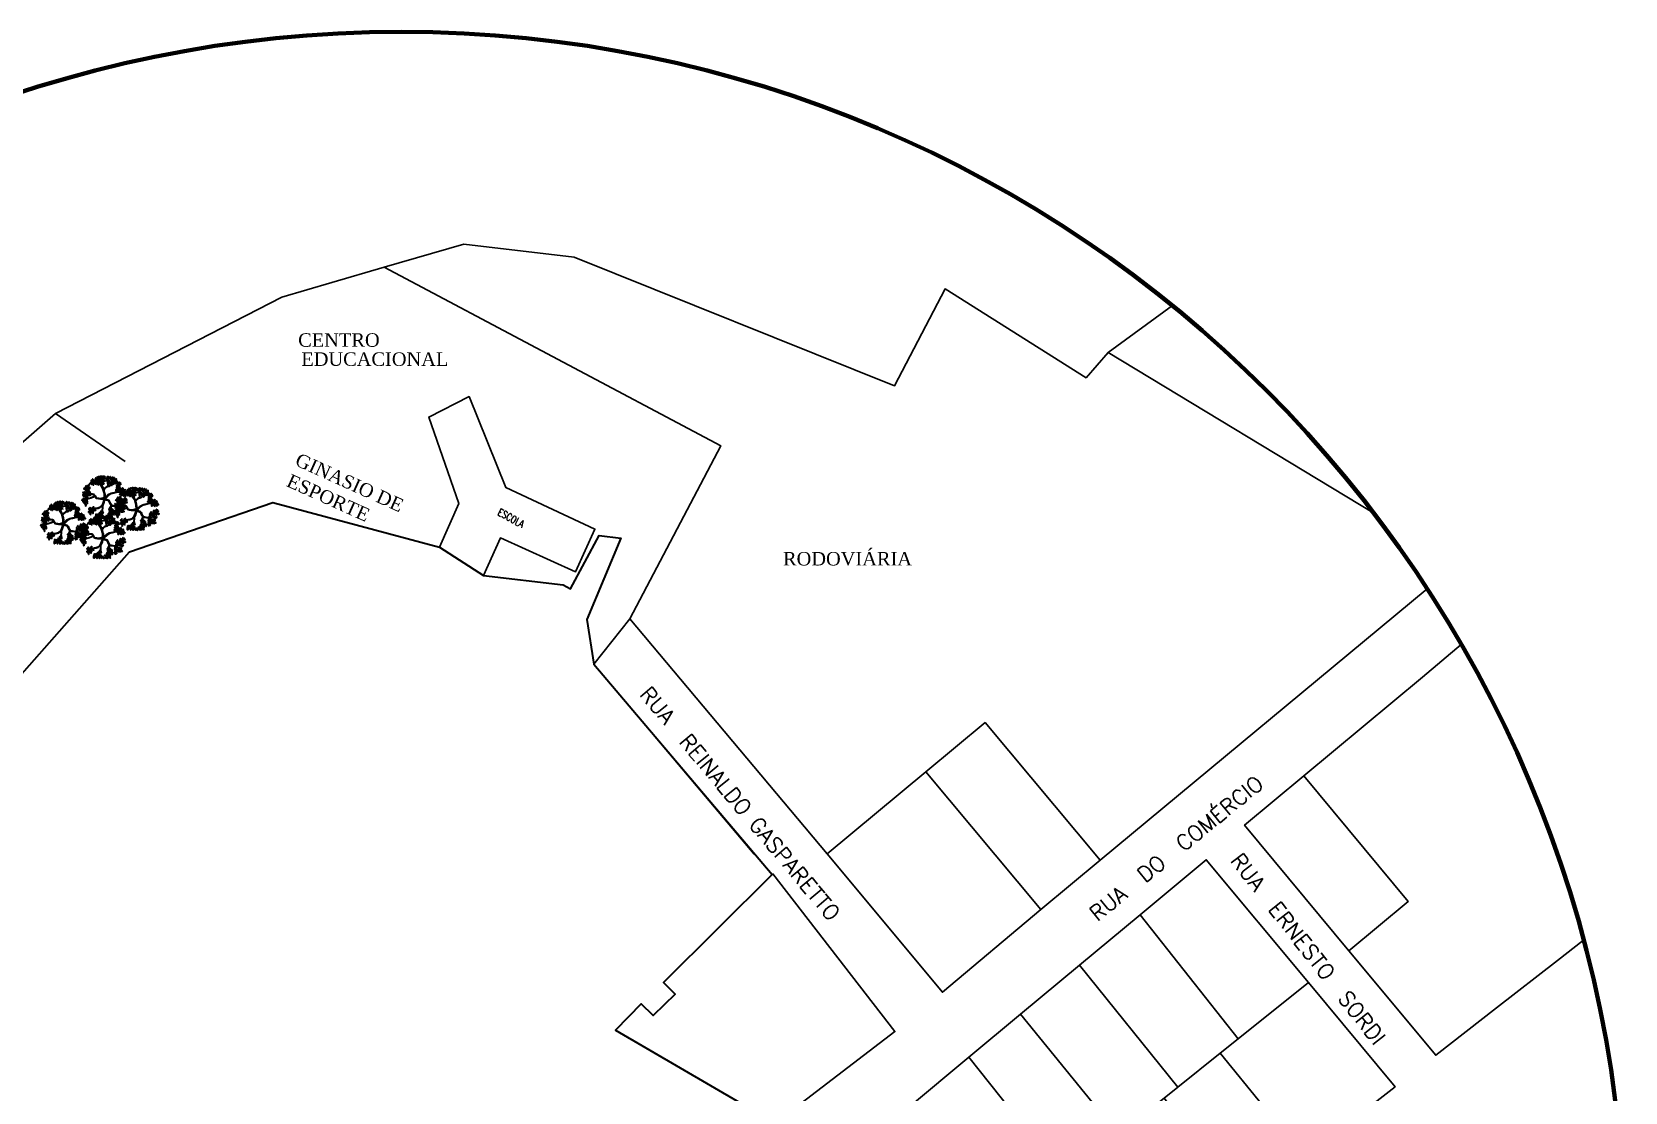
# Model space of a CAD drawing. Header units: metres. Extents: x 2113 to 5678, y -2764 to 956.
# Drawn here: x 5284 to 5593.8, y -1499.9 to -1293.9 of the extents above; entities that cross this region are included whole.
import ezdxf
from ezdxf.enums import TextEntityAlignment as Align

# ---------------------------------------------------------------- set-up
doc = ezdxf.new("R2010")
doc.units = ezdxf.units.M
doc.header["$MEASUREMENT"] = 0
doc.linetypes.add('CONTINUO', pattern=[0])
for name, color, linetype in [('ATUALIZADO', 4, 'Continuous'), ('CADASTRO', 114, 'CONTINUO'), ('Layout', 3, 'Continuous'), ('Layout-int', 7, 'Continuous'), ('PAREDE', 7, 'Continuous'), ('TextoÁreas', 7, 'Continuous'), ('TXT_LOGRADOUROS_2000', 7, 'Continuous'), ('TXT_QUADRAFISCAL_5000', 7, 'Continuous')]:
    doc.layers.add(name, color=color, linetype=linetype)
doc.styles.add('ROMANS', font='romans.shx')
doc.styles.add('SIMPLEX', font='simplex', dxfattribs={"height": 0.2})
doc.styles.add('TimesNewRoman', font='times.ttf')

# ---------------------------------------------------------------- blocks, each defined once
blk = doc.blocks.new('Arb009')
at = {"layer": 'Layout-int'}
h = blk.add_hatch(dxfattribs=at)
h.set_pattern_fill('_USER', color=0, scale=3.5, style=0, pattern_type=0)
h.set_pattern_definition([(0, (-461.5944, -432.1095), (0, 3.5), [])])
h.paths.add_polyline_path([(-177, 393), (-242, 396), (-266, 420), (-239, 390), (-177, 387), (-132, 381), (-111, 336), (-52, 247), (-16, 126), (-14, 37), (-94, 13), (-195, 28), (-218, 75), (-251, 114), (-384, 129), (-423, 221), (-393, 132), (-456, 129), (-393, 120), (-462, 81), (-379, 117), (-313, 108), (-260, 99), (-227, 72), (-310, 34), (-459, -14), (-313, 25), (-227, 58), (-198, 13), (-94, -2), (-49, 1), (-31, 7), (-22, 1), (-19, -8), (-22, -26), (-49, -103), (-73, -147), (-117, -189), (-156, -201), (-227, -215), (-281, -230), (-337, -293), (-281, -242), (-227, -221), (-156, -215), (-114, -201), (-82, -174), (-61, -180), (-55, -195), (-64, -260), (-70, -296), (-85, -325), (-114, -355), (-162, -370), (-192, -388), (-162, -373), (-114, -364), (-85, -340), (-91, -423), (-76, -325), (-64, -305), (-52, -266), (-55, -236), (-49, -210), (-49, -180), (-49, -156), (-40, -135), (-22, -97), (-14, -70), (-5, -34), (7, -20), (34, -23), (70, -34), (93, -49), (123, -121), (144, -147), (111, -210), (153, -251), (173, -281), (165, -328), (141, -352), (105, -373), (93, -417), (96, -432), (99, -414), (108, -376), (144, -355), (170, -331), (179, -284), (173, -251), (159, -242), (129, -218), (153, -162), (224, -165), (289, -174), (346, -204), (393, -248), (354, -198), (301, -168), (316, -121), (363, -112), (435, -165), (372, -112), (402, -94), (432, -88), (467, -82), (423, -85), (378, -94), (348, -106), (304, -106), (286, -165), (215, -156), (159, -141), (132, -97), (111, -46), (93, -23), (43, -8), (13, 4), (37, 34), (93, 87), (147, 126), (209, 138), (289, 161), (348, 152), (437, 149), (467, 155), (435, 155), (340, 161), (301, 170), (301, 209), (307, 253), (325, 304), (334, 348), (340, 369), (319, 304), (295, 247), (286, 191), (283, 173), (236, 152), (197, 147), (144, 135), (78, 102), (28, 52), (10, 58), (7, 105), (-5, 149), (-16, 200), (-8, 233), (10, 253), (52, 283), (99, 292), (144, 333), (188, 384), (206, 470), (173, 387), (135, 336), (96, 304), (78, 313), (70, 399), (70, 461), (67, 500), (58, 425), (61, 381), (70, 313), (67, 298), (40, 292), (16, 268), (-14, 247), (-31, 250), (-61, 304), (-55, 345), (-40, 381), (-34, 425), (-40, 473), (-58, 503), (-43, 464), (-43, 408), (-52, 381), (-61, 348), (-73, 328), (-91, 331), (-114, 372), (-132, 411), (-168, 467), (-135, 390)])
for points in [[(-177, 393), (-242, 396), (-266, 420), (-239, 390), (-177, 387), (-132, 381), (-111, 336), (-52, 247), (-16, 126), (-14, 37), (-94, 13), (-195, 28), (-218, 75), (-251, 114), (-384, 129), (-423, 221), (-393, 132), (-456, 129), (-393, 120), (-462, 81), (-379, 117), (-313, 108), (-260, 99), (-227, 72), (-310, 34), (-459, -14), (-313, 25), (-227, 58), (-198, 13), (-94, -2), (-49, 1), (-31, 7), (-22, 1), (-19, -8), (-22, -26), (-49, -103), (-73, -147), (-117, -189), (-156, -201), (-227, -215), (-281, -230), (-337, -293), (-281, -242), (-227, -221), (-156, -215), (-114, -201), (-82, -174), (-61, -180), (-55, -195), (-64, -260), (-70, -296), (-85, -325), (-114, -355), (-162, -370), (-192, -388), (-162, -373), (-114, -364), (-85, -340), (-91, -423), (-76, -325), (-64, -305), (-52, -266), (-55, -236), (-49, -210), (-49, -180), (-49, -156), (-40, -135), (-22, -97), (-14, -70), (-5, -34), (7, -20), (34, -23), (70, -34), (93, -49), (123, -121), (144, -147), (111, -210), (153, -251), (173, -281), (165, -328), (141, -352), (105, -373), (93, -417), (96, -432), (99, -414), (108, -376), (144, -355), (170, -331), (179, -284), (173, -251), (159, -242), (129, -218), (153, -162), (224, -165), (289, -174), (346, -204), (393, -248), (354, -198), (301, -168), (316, -121), (363, -112), (435, -165), (372, -112), (402, -94), (432, -88), (467, -82), (423, -85), (378, -94), (348, -106), (304, -106), (286, -165), (215, -156), (159, -141), (132, -97), (111, -46), (93, -23), (43, -8), (13, 4), (37, 34), (93, 87), (147, 126), (209, 138), (289, 161), (348, 152), (437, 149), (467, 155), (435, 155), (340, 161), (301, 170), (301, 209), (307, 253), (325, 304), (334, 348), (340, 369), (319, 304), (295, 247), (286, 191), (283, 173), (236, 152), (197, 147), (144, 135), (78, 102), (28, 52), (10, 58), (7, 105), (-5, 149), (-16, 200), (-8, 233), (10, 253), (52, 283), (99, 292), (144, 333), (188, 384), (206, 470), (173, 387), (135, 336), (96, 304), (78, 313), (70, 399), (70, 461), (67, 500), (58, 425), (61, 381), (70, 313), (67, 298), (40, 292), (16, 268), (-14, 247), (-31, 250), (-61, 304), (-55, 345), (-40, 381), (-34, 425), (-40, 473), (-58, 503), (-43, 464), (-43, 408), (-52, 381), (-61, 348), (-73, 328), (-91, 331), (-114, 372), (-132, 411), (-168, 467), (-135, 390)], [(-352, 363), (-346, 372), (-340, 363), (-337, 351), (-343, 351), (-352, 354)], [(-325, 393), (-319, 402), (-313, 393), (-310, 381), (-316, 381), (-325, 384)], [(-316, 411), (-310, 414), (-307, 425), (-310, 434), (-313, 440), (-316, 431), (-319, 425)], [(-289, 375), (-284, 378), (-281, 390), (-284, 399), (-287, 405), (-289, 396), (-292, 390)], [(-284, 440), (-278, 443), (-275, 455), (-278, 464), (-281, 470), (-284, 461), (-287, 455)], [(-284, 422), (-278, 431), (-272, 422), (-269, 411), (-275, 411), (-284, 414)], [(-278, 399), (-272, 408), (-266, 399), (-263, 387), (-269, 387), (-278, 390)], [(-263, 420), (-257, 422), (-254, 434), (-257, 443), (-260, 449), (-263, 440), (-266, 434)], [(-257, 357), (-251, 360), (-248, 372), (-251, 381), (-254, 387), (-257, 378), (-260, 372)], [(-239, 381), (-233, 390), (-227, 381), (-224, 369), (-230, 369), (-239, 372)], [(-230, 405), (-224, 408), (-221, 420), (-224, 428), (-227, 434), (-230, 425), (-233, 420)], [(-227, 461), (-221, 470), (-215, 461), (-212, 449), (-218, 449), (-227, 452)], [(-215, 485), (-209, 494), (-203, 485), (-200, 473), (-206, 473), (-215, 476)], [(-212, 375), (-206, 384), (-200, 375), (-198, 363), (-203, 363), (-212, 366)], [(-200, 414), (-195, 422), (-189, 414), (-186, 402), (-192, 402), (-200, 405)], [(-195, 449), (-183, 467), (-183, 449), (-177, 434), (-183, 434), (-195, 437)], [(-186, 482), (-180, 491), (-174, 482), (-171, 470), (-177, 470), (-186, 473)], [(-180, 491), (-174, 494), (-171, 506), (-174, 514), (-177, 520), (-180, 512), (-183, 506)], [(-171, 414), (-165, 422), (-159, 414), (-156, 402), (-162, 402), (-171, 405)], [(-162, 497), (-156, 506), (-150, 497), (-147, 485), (-153, 485), (-162, 488)], [(-162, 366), (-156, 375), (-150, 366), (-147, 354), (-153, 354), (-162, 357)], [(-147, 464), (-141, 473), (-135, 464), (-132, 452), (-138, 452), (-147, 455)], [(-144, 523), (-138, 532), (-132, 523), (-129, 512), (-135, 512), (-144, 514)], [(-129, 422), (-123, 431), (-117, 422), (-114, 411), (-120, 411), (-129, 414)], [(-117, 506), (-111, 514), (-106, 506), (-103, 494), (-108, 494), (-117, 497)], [(-108, 452), (-103, 455), (-100, 467), (-103, 476), (-106, 482), (-108, 473), (-111, 467)], [(-108, 390), (-97, 408), (-97, 390), (-91, 375), (-97, 375), (-108, 378)], [(-106, 529), (-100, 538), (-94, 529), (-91, 517), (-97, 517), (-106, 520)], [(-106, 440), (-100, 449), (-94, 440), (-91, 428), (-97, 428), (-106, 431)], [(-100, 497), (-94, 506), (-88, 497), (-85, 485), (-91, 485), (-100, 488)], [(-82, 369), (-76, 372), (-73, 384), (-76, 393), (-79, 399), (-82, 390), (-85, 384)], [(-76, 479), (-70, 488), (-64, 479), (-61, 467), (-67, 467), (-76, 470)], [(-73, 402), (-67, 405), (-64, 417), (-67, 425), (-70, 431), (-73, 422), (-76, 417)], [(-67, 512), (-61, 514), (-58, 526), (-61, 535), (-64, 541), (-67, 532), (-70, 526)], [(-70, 449), (-64, 458), (-58, 449), (-55, 437), (-61, 437), (-70, 440)], [(-49, 520), (-43, 529), (-37, 520), (-34, 509), (-40, 509), (-49, 512)], [(-46, 497), (-40, 506), (-34, 497), (-31, 485), (-37, 485), (-46, 488)], [(-28, 345), (-22, 348), (-19, 360), (-22, 369), (-25, 375), (-28, 366), (-31, 360)], [(-28, 532), (-22, 541), (-16, 532), (-14, 520), (-19, 520), (-28, 523)], [(-16, 461), (-11, 464), (-8, 476), (-11, 485), (-14, 491), (-16, 482), (-19, 476)], [(-8, 402), (-2, 405), (1, 417), (-2, 425), (-5, 431), (-8, 422), (-11, 417)], [(-2, 517), (4, 526), (10, 517), (13, 506), (7, 506), (-2, 509)], [(7, 482), (13, 491), (19, 482), (22, 470), (16, 470), (7, 473)], [(25, 431), (31, 440), (37, 431), (40, 420), (34, 420), (25, 422)], [(34, 470), (40, 479), (46, 470), (49, 458), (43, 458), (34, 461)], [(43, 485), (49, 488), (52, 500), (49, 509), (46, 514), (43, 506), (40, 500)], [(64, 523), (70, 532), (75, 523), (78, 512), (73, 512), (64, 514)], [(75, 390), (81, 399), (87, 390), (90, 378), (84, 378), (75, 381)], [(81, 479), (87, 488), (93, 479), (96, 467), (90, 467), (81, 470)], [(84, 446), (90, 455), (96, 446), (99, 434), (93, 434), (84, 437)], [(90, 491), (96, 494), (99, 506), (96, 514), (93, 520), (90, 512), (87, 506)], [(99, 408), (111, 425), (111, 408), (117, 393), (111, 393), (99, 396)], [(102, 369), (108, 378), (114, 369), (117, 357), (111, 357), (102, 360)], [(114, 482), (120, 491), (126, 482), (129, 470), (123, 470), (114, 473)], [(123, 517), (129, 526), (135, 517), (138, 506), (132, 506), (123, 509)], [(141, 449), (147, 458), (153, 449), (156, 437), (150, 437), (141, 440)], [(141, 393), (147, 402), (153, 393), (156, 381), (150, 381), (141, 384)], [(144, 497), (150, 506), (156, 497), (159, 485), (153, 485), (144, 488)], [(144, 473), (150, 482), (156, 473), (159, 461), (153, 461), (144, 464)], [(162, 402), (167, 405), (170, 417), (167, 425), (165, 431), (162, 422), (159, 417)], [(176, 458), (182, 461), (185, 473), (182, 482), (179, 488), (176, 479), (173, 473)], [(179, 503), (185, 512), (191, 503), (194, 491), (188, 491), (179, 494)], [(200, 342), (206, 345), (209, 357), (206, 366), (203, 372), (200, 363), (197, 357)], [(212, 408), (218, 411), (221, 422), (218, 431), (215, 437), (212, 428), (209, 422)], [(218, 473), (224, 476), (227, 488), (224, 497), (221, 503), (218, 494), (215, 488)], [(218, 384), (224, 393), (230, 384), (233, 372), (227, 372), (218, 375)], [(221, 449), (227, 458), (233, 449), (236, 437), (230, 437), (221, 440)], [(230, 363), (236, 372), (242, 363), (245, 351), (239, 351), (230, 354)], [(251, 408), (256, 417), (262, 408), (265, 396), (259, 396), (251, 399)], [(254, 372), (265, 390), (265, 372), (271, 357), (265, 357), (254, 360)], [(256, 467), (262, 476), (268, 467), (271, 455), (265, 455), (256, 458)], [(256, 437), (262, 446), (268, 437), (271, 425), (265, 425), (256, 428)], [(283, 357), (295, 375), (295, 357), (301, 342), (295, 342), (283, 345)], [(289, 399), (295, 408), (301, 399), (304, 387), (298, 387), (289, 390)], [(313, 342), (319, 345), (322, 357), (319, 366), (316, 372), (313, 363), (310, 357)], [(334, 369), (340, 372), (343, 384), (340, 393), (337, 399), (334, 390), (331, 384)], [(357, 351), (363, 354), (366, 366), (363, 375), (360, 381), (357, 372), (354, 366)], [(-533, -17), (-521, 1), (-521, -17), (-515, -32), (-521, -32), (-533, -29)], [(-512, 96), (-506, 105), (-500, 96), (-497, 84), (-503, 84), (-512, 87)], [(-506, 158), (-500, 167), (-494, 158), (-491, 147), (-497, 147), (-506, 149)], [(-503, 123), (-497, 132), (-491, 123), (-488, 111), (-494, 111), (-503, 114)], [(-497, 7), (-491, 16), (-485, 7), (-482, -5), (-488, -5), (-497, -2)], [(-491, 46), (-485, 49), (-482, 60), (-485, 69), (-488, 75), (-491, 66), (-494, 60)], [(-485, 224), (-479, 227), (-476, 239), (-479, 247), (-482, 253), (-485, 244), (-488, 239)], [(-479, 152), (-473, 161), (-468, 152), (-465, 141), (-470, 141), (-479, 144)], [(-473, 75), (-468, 78), (-465, 90), (-468, 99), (-470, 105), (-473, 96), (-476, 90)], [(-473, 123), (-468, 132), (-462, 123), (-459, 111), (-465, 111), (-473, 114)], [(-470, 244), (-465, 253), (-459, 244), (-456, 233), (-462, 233), (-470, 236)], [(-470, 66), (-465, 75), (-459, 66), (-456, 55), (-462, 55), (-470, 58)], [(-468, -20), (-462, -17), (-459, -5), (-462, 4), (-465, 10), (-468, 1), (-470, -5)], [(-462, 221), (-456, 230), (-450, 221), (-447, 209), (-453, 209), (-462, 212)], [(-459, 274), (-453, 283), (-447, 274), (-444, 262), (-450, 262), (-459, 265)], [(-459, 31), (-453, 40), (-447, 31), (-444, 19), (-450, 19), (-459, 22)], [(-450, 179), (-444, 182), (-441, 194), (-444, 203), (-447, 209), (-450, 200), (-453, 194)], [(-444, 304), (-438, 313), (-432, 304), (-429, 292), (-435, 292), (-444, 295)], [(-441, 55), (-435, 58), (-432, 69), (-435, 78), (-438, 84), (-441, 75), (-444, 69)], [(-438, 236), (-432, 239), (-429, 250), (-432, 259), (-435, 265), (-438, 256), (-441, 250)], [(-435, 144), (-429, 147), (-426, 158), (-429, 167), (-432, 173), (-435, 164), (-438, 158)], [(-438, 19), (-432, 28), (-426, 19), (-423, 7), (-429, 7), (-438, 10)], [(-429, 233), (-423, 241), (-417, 233), (-414, 221), (-420, 221), (-429, 224)], [(-423, 277), (-417, 286), (-411, 277), (-408, 265), (-414, 265), (-423, 268)], [(-423, 55), (-411, 72), (-411, 55), (-405, 40), (-411, 40), (-423, 43)], [(-408, 310), (-402, 319), (-396, 310), (-393, 298), (-399, 298), (-408, 301)], [(-402, 233), (-396, 236), (-393, 247), (-396, 256), (-399, 262), (-402, 253), (-405, 247)], [(-396, 66), (-390, 69), (-387, 81), (-390, 90), (-393, 96), (-396, 87), (-399, 81)], [(-396, 10), (-390, 13), (-387, 25), (-390, 34), (-393, 40), (-396, 31), (-399, 25)], [(-390, 188), (-384, 191), (-381, 203), (-384, 212), (-387, 218), (-390, 209), (-393, 203)], [(-384, 283), (-379, 292), (-373, 283), (-370, 271), (-376, 271), (-384, 274)], [(-384, 170), (-379, 179), (-373, 170), (-370, 158), (-376, 158), (-384, 161)], [(-379, 244), (-373, 253), (-367, 244), (-364, 233), (-370, 233), (-379, 236)], [(-376, 328), (-370, 336), (-364, 328), (-361, 316), (-367, 316), (-376, 319)], [(-373, 209), (-367, 218), (-361, 209), (-358, 197), (-364, 197), (-373, 200)], [(-361, 262), (-349, 280), (-349, 262), (-343, 247), (-349, 247), (-361, 250)], [(-352, 152), (-340, 170), (-340, 152), (-334, 138), (-340, 138), (-352, 141)], [(-349, 75), (-343, 78), (-340, 90), (-343, 99), (-346, 105), (-349, 96), (-352, 90)], [(-310, 348), (-304, 357), (-298, 348), (-295, 336), (-301, 336), (-310, 339)], [(-287, 360), (-281, 369), (-275, 360), (-272, 348), (-278, 348), (-287, 351)], [(-272, 333), (-266, 342), (-260, 333), (-257, 322), (-263, 322), (-272, 325)], [(-227, 357), (-221, 366), (-215, 357), (-212, 345), (-218, 345), (-227, 348)], [(-192, 336), (-186, 339), (-183, 351), (-186, 360), (-189, 366), (-192, 357), (-195, 351)], [(-162, 336), (-156, 345), (-150, 336), (-147, 325), (-153, 325), (-162, 328)], [(126, 360), (132, 369), (138, 360), (141, 348), (135, 348), (126, 351)], [(153, 325), (159, 333), (165, 325), (167, 313), (162, 313), (153, 316)], [(173, 345), (179, 354), (185, 345), (188, 333), (182, 333), (173, 336)], [(254, 209), (265, 227), (265, 209), (271, 194), (265, 194), (254, 197)], [(268, 268), (280, 286), (280, 268), (286, 253), (280, 253), (268, 256)], [(274, 313), (286, 331), (286, 313), (292, 298), (286, 298), (274, 301)], [(301, 295), (307, 298), (310, 310), (307, 319), (304, 325), (301, 316), (298, 310)], [(313, 224), (319, 233), (325, 224), (328, 212), (322, 212), (313, 215)], [(322, 244), (328, 247), (331, 259), (328, 268), (325, 274), (322, 265), (319, 259)], [(328, 191), (340, 209), (340, 191), (346, 176), (340, 176), (328, 179)], [(340, 313), (346, 316), (348, 328), (346, 336), (343, 342), (340, 333), (337, 328)], [(343, 265), (348, 268), (351, 280), (348, 289), (346, 295), (343, 286), (340, 280)], [(343, 227), (354, 244), (354, 227), (360, 212), (354, 212), (343, 215)], [(343, 114), (354, 132), (354, 114), (360, 99), (354, 99), (343, 102)], [(363, 331), (369, 333), (372, 345), (369, 354), (366, 360), (363, 351), (360, 345)], [(363, 250), (369, 259), (375, 250), (378, 239), (372, 239), (363, 241)], [(366, 188), (372, 191), (375, 203), (372, 212), (369, 218), (366, 209), (363, 203)], [(363, 129), (375, 147), (375, 129), (381, 114), (375, 114), (363, 117)], [(372, 179), (378, 188), (384, 179), (387, 167), (381, 167), (372, 170)], [(384, 141), (390, 149), (396, 141), (399, 129), (393, 129), (384, 132)], [(393, 241), (399, 250), (405, 241), (408, 230), (402, 230), (393, 233)], [(396, 179), (402, 182), (405, 194), (402, 203), (399, 209), (396, 200), (393, 194)], [(393, 1), (399, 10), (405, 1), (408, -11), (402, -11), (393, -8)], [(396, 215), (402, 224), (408, 215), (411, 203), (405, 203), (396, 206)], [(405, 176), (411, 185), (417, 176), (420, 164), (414, 164), (405, 167)], [(408, 114), (414, 117), (417, 129), (414, 138), (411, 144), (408, 135), (405, 129)], [(411, 253), (417, 262), (423, 253), (426, 241), (420, 241), (411, 244)], [(411, 108), (417, 117), (423, 108), (426, 96), (420, 96), (411, 99)], [(420, -5), (426, 4), (432, -5), (435, -17), (429, -17), (420, -14)], [(426, 167), (432, 170), (435, 182), (432, 191), (429, 197), (426, 188), (423, 182)], [(426, 224), (432, 233), (437, 224), (440, 212), (435, 212), (426, 215)], [(435, 105), (440, 108), (443, 120), (440, 129), (437, 135), (435, 126), (432, 120)], [(437, 203), (443, 212), (449, 203), (452, 191), (446, 191), (437, 194)], [(446, 1), (452, 10), (458, 1), (461, -11), (455, -11), (446, -8)], [(455, 25), (461, 34), (467, 25), (470, 13), (464, 13), (455, 16)], [(461, 218), (467, 227), (473, 218), (476, 206), (470, 206), (461, 209)], [(464, 173), (470, 176), (473, 188), (470, 197), (467, 203), (464, 194), (461, 188)], [(461, 114), (467, 123), (473, 114), (476, 102), (470, 102), (461, 105)], [(467, 120), (473, 123), (476, 135), (473, 144), (470, 149), (467, 141), (464, 135)], [(473, 176), (479, 185), (485, 176), (488, 164), (482, 164), (473, 167)], [(482, 10), (488, 19), (494, 10), (497, -2), (491, -2), (482, 1)], [(494, 144), (500, 152), (506, 144), (509, 132), (503, 132), (494, 135)], [(-506, -32), (-500, -29), (-497, -17), (-500, -8), (-503, -2), (-506, -11), (-509, -17)], [(-509, -55), (-497, -37), (-497, -55), (-491, -70), (-497, -70), (-509, -67)], [(-488, -82), (-476, -64), (-476, -82), (-470, -97), (-476, -97), (-488, -94)], [(-482, -52), (-476, -49), (-473, -37), (-476, -29), (-479, -23), (-482, -32), (-485, -37)], [(-462, -115), (-456, -106), (-450, -115), (-447, -126), (-453, -126), (-462, -124)], [(-453, -58), (-447, -55), (-444, -43), (-447, -34), (-450, -29), (-453, -37), (-456, -43)], [(-453, -85), (-447, -76), (-441, -85), (-438, -97), (-444, -97), (-453, -94)], [(-450, -150), (-444, -141), (-438, -150), (-435, -162), (-441, -162), (-450, -159)], [(-444, -124), (-438, -115), (-432, -124), (-429, -135), (-435, -135), (-444, -132)], [(-441, -23), (-435, -14), (-429, -23), (-426, -34), (-432, -34), (-441, -32)], [(-438, -52), (-432, -43), (-426, -52), (-423, -64), (-429, -64), (-438, -61)], [(-435, -76), (-429, -67), (-423, -76), (-420, -88), (-426, -88), (-435, -85)], [(-417, -43), (-411, -40), (-408, -29), (-411, -20), (-414, -14), (-417, -23), (-420, -29)], [(-411, -61), (-405, -52), (-399, -61), (-396, -73), (-402, -73), (-411, -70)], [(-411, -91), (-405, -82), (-399, -91), (-396, -103), (-402, -103), (-411, -100)], [(-376, -313), (-370, -310), (-367, -299), (-370, -290), (-373, -284), (-376, -293), (-379, -299)], [(-373, -227), (-361, -210), (-361, -227), (-355, -242), (-361, -242), (-373, -239)], [(-361, -278), (-355, -269), (-349, -278), (-346, -290), (-352, -290), (-361, -287)], [(-355, -331), (-349, -328), (-346, -316), (-349, -307), (-352, -302), (-355, -310), (-358, -316)], [(-352, -207), (-340, -189), (-340, -207), (-334, -221), (-340, -221), (-352, -218)], [(-340, -266), (-334, -263), (-331, -251), (-334, -242), (-337, -236), (-340, -245), (-343, -251)], [(-337, -367), (-331, -364), (-328, -352), (-331, -343), (-334, -337), (-337, -346), (-340, -352)], [(-325, -331), (-319, -328), (-316, -316), (-319, -307), (-322, -302), (-325, -310), (-328, -316)], [(-322, -236), (-316, -227), (-310, -236), (-307, -248), (-313, -248), (-322, -245)], [(-304, -215), (-298, -207), (-292, -215), (-289, -227), (-295, -227), (-304, -224)], [(-301, -302), (-295, -299), (-292, -287), (-295, -278), (-298, -272), (-301, -281), (-304, -287)], [(-304, -310), (-298, -302), (-292, -310), (-289, -322), (-295, -322), (-304, -319)], [(-292, -198), (-287, -189), (-281, -198), (-278, -210), (-284, -210), (-292, -207)], [(-284, -254), (-278, -245), (-272, -254), (-269, -266), (-275, -266), (-284, -263)], [(-284, -293), (-272, -275), (-272, -293), (-266, -307), (-272, -307), (-284, -305)], [(-284, -322), (-278, -313), (-272, -322), (-269, -334), (-275, -334), (-284, -331)], [(-269, -183), (-263, -174), (-257, -183), (-254, -195), (-260, -195), (-269, -192)], [(-263, -269), (-257, -260), (-251, -269), (-248, -281), (-254, -281), (-263, -278)], [(-230, -251), (-218, -233), (-218, -251), (-212, -266), (-218, -266), (-230, -263)], [(-212, -397), (-206, -394), (-203, -382), (-206, -373), (-209, -367), (-212, -376), (-215, -382)], [(-209, -355), (-203, -346), (-198, -355), (-195, -367), (-200, -367), (-209, -364)], [(-183, -373), (-177, -370), (-174, -358), (-177, -349), (-180, -343), (-183, -352), (-186, -358)], [(-159, -355), (-153, -346), (-147, -355), (-144, -367), (-150, -367), (-159, -364)], [(-129, -343), (-123, -340), (-120, -328), (-123, -319), (-126, -313), (-129, -322), (-132, -328)], [(-114, -373), (-108, -364), (-103, -373), (-100, -385), (-106, -385), (-114, -382)], [(-97, -293), (-85, -275), (-85, -293), (-79, -307), (-85, -307), (-97, -305)], [(-64, -385), (-58, -382), (-55, -370), (-58, -361), (-61, -355), (-64, -364), (-67, -370)], [(-52, -310), (-40, -293), (-40, -310), (-34, -325), (-40, -325), (-52, -322)], [(75, -364), (81, -355), (87, -364), (90, -376), (84, -376), (75, -373)], [(81, -358), (87, -355), (90, -343), (87, -334), (84, -328), (81, -337), (78, -343)], [(93, -230), (99, -221), (105, -230), (108, -242), (102, -242), (93, -239)], [(99, -307), (105, -299), (111, -307), (114, -319), (108, -319), (99, -316)], [(99, -349), (105, -340), (111, -349), (114, -361), (108, -361), (99, -358)], [(102, -269), (114, -251), (114, -269), (120, -284), (114, -284), (102, -281)], [(117, -248), (123, -239), (129, -248), (132, -260), (126, -260), (117, -257)], [(123, -349), (129, -346), (132, -334), (129, -325), (126, -319), (123, -328), (120, -334)], [(141, -313), (147, -310), (150, -299), (147, -290), (144, -284), (141, -293), (138, -299)], [(144, -215), (150, -207), (156, -215), (159, -227), (153, -227), (144, -224)], [(167, -233), (173, -224), (179, -233), (182, -245), (176, -245), (167, -242)], [(176, -349), (182, -340), (188, -349), (191, -361), (185, -361), (176, -358)], [(188, -340), (194, -337), (197, -325), (194, -316), (191, -310), (188, -319), (185, -325)], [(197, -260), (203, -251), (209, -260), (212, -272), (206, -272), (197, -269)], [(200, -284), (206, -275), (212, -284), (215, -296), (209, -296), (200, -293)], [(206, -355), (212, -346), (218, -355), (221, -367), (215, -367), (206, -364)], [(218, -319), (224, -310), (230, -319), (233, -331), (227, -331), (218, -328)], [(254, -322), (259, -313), (265, -322), (268, -334), (262, -334), (254, -331)], [(265, -233), (271, -224), (277, -233), (280, -245), (274, -245), (265, -242)], [(268, -278), (274, -269), (280, -278), (283, -290), (277, -290), (268, -287)], [(274, -213), (280, -210), (283, -198), (280, -189), (277, -183), (274, -192), (271, -198)], [(274, -346), (280, -337), (286, -346), (289, -358), (283, -358), (274, -355)], [(280, -322), (286, -313), (292, -322), (295, -334), (289, -334), (280, -331)], [(295, -254), (301, -245), (307, -254), (310, -266), (304, -266), (295, -263)], [(298, -79), (310, -61), (310, -79), (316, -94), (310, -94), (298, -91)], [(298, -224), (304, -215), (310, -224), (313, -236), (307, -236), (298, -233)], [(304, -334), (310, -325), (316, -334), (319, -346), (313, -346), (304, -343)], [(307, -293), (313, -284), (319, -293), (322, -305), (316, -305), (307, -302)], [(316, -159), (328, -141), (328, -159), (334, -174), (328, -174), (316, -171)], [(319, -269), (325, -260), (331, -269), (334, -281), (328, -281), (319, -278)], [(322, -40), (334, -23), (334, -40), (340, -55), (334, -55), (322, -52)], [(334, -260), (340, -257), (343, -245), (340, -236), (337, -230), (334, -239), (331, -245)], [(343, -94), (348, -91), (351, -79), (348, -70), (346, -64), (343, -73), (340, -79)], [(340, -290), (346, -281), (351, -290), (354, -302), (348, -302), (340, -299)], [(351, -233), (357, -224), (363, -233), (366, -245), (360, -245), (351, -242)], [(354, -257), (360, -248), (366, -257), (369, -269), (363, -269), (354, -266)], [(363, -58), (369, -49), (375, -58), (378, -70), (372, -70), (363, -67)], [(369, -165), (375, -162), (378, -150), (375, -141), (372, -135), (369, -144), (366, -150)], [(369, -290), (375, -281), (381, -290), (384, -302), (378, -302), (369, -299)], [(381, -26), (387, -17), (393, -26), (396, -37), (390, -37), (381, -34)], [(381, -207), (387, -198), (393, -207), (396, -218), (390, -218), (381, -215)], [(384, -296), (390, -293), (393, -281), (390, -272), (387, -266), (384, -275), (381, -281)], [(396, -70), (402, -67), (405, -55), (402, -46), (399, -40), (396, -49), (393, -55)], [(399, -248), (405, -245), (408, -233), (405, -224), (402, -218), (399, -227), (396, -233)], [(396, -293), (402, -284), (408, -293), (411, -305), (405, -305), (396, -302)], [(411, -138), (417, -135), (420, -124), (417, -115), (414, -109), (411, -118), (408, -124)], [(408, -168), (414, -159), (420, -168), (423, -180), (417, -180), (408, -177)], [(408, -257), (414, -248), (420, -257), (423, -269), (417, -269), (408, -266)], [(414, -73), (420, -64), (426, -73), (429, -85), (423, -85), (414, -82)], [(414, -224), (420, -215), (426, -224), (429, -236), (423, -236), (414, -233)], [(414, -284), (420, -275), (426, -284), (429, -296), (423, -296), (414, -293)], [(417, -46), (423, -37), (429, -46), (432, -58), (426, -58), (417, -55)], [(423, -138), (429, -129), (435, -138), (437, -150), (432, -150), (423, -147)], [(432, -180), (437, -171), (443, -180), (446, -192), (440, -192), (432, -189)], [(435, -281), (440, -272), (446, -281), (449, -293), (443, -293), (435, -290)], [(440, -61), (446, -52), (452, -61), (455, -73), (449, -73), (440, -70)], [(446, -37), (452, -29), (458, -37), (461, -49), (455, -49), (446, -46)], [(458, -121), (464, -118), (467, -106), (464, -97), (461, -91), (458, -100), (455, -106)], [(458, -150), (464, -141), (470, -150), (473, -162), (467, -162), (458, -159)], [(473, -29), (479, -20), (485, -29), (488, -40), (482, -40), (473, -37)], [(482, -88), (488, -85), (491, -73), (488, -64), (485, -58), (482, -67), (479, -73)], [(497, -14), (503, -5), (509, -14), (512, -26), (506, -26), (497, -23)], [(497, -76), (503, -67), (509, -76), (512, -88), (506, -88), (497, -85)], [(509, -70), (515, -61), (521, -70), (524, -82), (518, -82), (509, -79)], [(-221, -423), (-215, -420), (-212, -408), (-215, -399), (-218, -394), (-221, -402), (-224, -408)], [(-221, -435), (-209, -417), (-209, -435), (-203, -450), (-209, -450), (-221, -447)], [(-198, -397), (-192, -388), (-186, -397), (-183, -408), (-189, -408), (-198, -405)], [(-198, -423), (-192, -414), (-186, -423), (-183, -435), (-189, -435), (-198, -432)], [(-171, -420), (-165, -417), (-162, -405), (-165, -397), (-168, -391), (-171, -399), (-174, -405)], [(-156, -411), (-144, -394), (-144, -411), (-138, -426), (-144, -426), (-156, -423)], [(-150, -441), (-144, -432), (-138, -441), (-135, -453), (-141, -453), (-150, -450)], [(-138, -391), (-132, -382), (-126, -391), (-123, -402), (-129, -402), (-138, -399)], [(-117, -441), (-111, -438), (-108, -426), (-111, -417), (-114, -411), (-117, -420), (-120, -426)], [(-94, -444), (-88, -435), (-82, -444), (-79, -456), (-85, -456), (-94, -453)], [(-67, -432), (-61, -429), (-58, -417), (-61, -408), (-64, -402), (-67, -411), (-70, -417)], [(-52, -382), (-46, -373), (-40, -382), (-37, -394), (-43, -394), (-52, -391)], [(-40, -411), (-34, -402), (-28, -411), (-25, -423), (-31, -423), (-40, -420)], [(-40, -441), (-34, -432), (-28, -441), (-25, -453), (-31, -453), (-40, -450)], [(-11, -411), (-5, -402), (1, -411), (4, -423), (-2, -423), (-11, -420)], [(4, -444), (16, -426), (16, -444), (22, -459), (16, -459), (4, -456)], [(31, -429), (37, -420), (43, -429), (46, -441), (40, -441), (31, -438)], [(34, -385), (40, -376), (46, -385), (49, -397), (43, -397), (34, -394)], [(55, -414), (61, -405), (67, -414), (70, -426), (64, -426), (55, -423)], [(58, -438), (64, -429), (70, -438), (73, -450), (67, -450), (58, -447)], [(67, -388), (73, -379), (78, -388), (81, -399), (75, -399), (67, -397)], [(75, -432), (81, -429), (84, -417), (81, -408), (78, -402), (75, -411), (73, -417)], [(90, -444), (96, -435), (102, -444), (105, -456), (99, -456), (90, -453)], [(102, -420), (108, -411), (114, -420), (117, -432), (111, -432), (102, -429)], [(117, -388), (123, -379), (129, -388), (132, -399), (126, -399), (117, -397)], [(132, -429), (138, -420), (144, -429), (147, -441), (141, -441), (132, -438)], [(147, -402), (153, -399), (156, -388), (153, -379), (150, -373), (147, -382), (144, -388)], [(156, -432), (167, -414), (167, -432), (173, -447), (167, -447), (156, -444)], [(167, -399), (173, -397), (176, -385), (173, -376), (170, -370), (167, -379), (165, -385)]]:
    blk.add_lwpolyline(points, close=True)

msp = doc.modelspace()

# ---------------------------------------------------------------- linework, layer by layer
at = {"color": 1, "lineweight": 30, "flags": 128}
msp.add_lwpolyline([(5257.79, -1446.091), (5302.971, -1394.927), (5330.89, -1385.354), (5363.264, -1394.017), (5371.816, -1399.527), (5387.311, -1401.365), (5388.744, -1402.129), (5394.311, -1391.735), (5398.485, -1392.3), (5391.877, -1408.096), (5393.248, -1416.797), (5427.924, -1457.656), (5406.782, -1478.625), (5409.086, -1480.897), (5404.772, -1485.046), (5402.489, -1482.794), (5397.446, -1487.908), (5428.523, -1505.971)], dxfattribs=at)
at = {"layer": 'ATUALIZADO'}
msp.add_lwpolyline([(5393.248, -1416.797), (5424.453, -1453.671)], dxfattribs=at)
at = {"layer": 'CADASTRO', "color": 0, "linetype": 'CONTINUO', "flags": 128}
msp.add_lwpolyline([(5363.264, -1394.017), (5366.999, -1385.566), (5361.163, -1368.763), (5369.019, -1364.755), (5376.18, -1382.449), (5393.469, -1390.514), (5389.725, -1398.812), (5375.112, -1392.221), (5371.816, -1399.527)], dxfattribs=at)
at = {"layer": 'PAREDE'}
for p, q in [((5352.497, -1339.649), (5342.326, -1342.605)), ((5352.497, -1339.649), (5342.326, -1342.605)), ((5417.936, -1374.31), (5352.497, -1339.649)), ((5417.936, -1374.31), (5352.497, -1339.649)), ((5342.326, -1342.605), (5332.597, -1345.433)), ((5342.326, -1342.605), (5332.597, -1345.433)), ((5332.597, -1345.433), (5288.581, -1368.052)), ((5332.597, -1345.433), (5288.581, -1368.052)), ((5288.581, -1368.052), (5274.039, -1380.763)), ((5288.581, -1368.052), (5274.039, -1380.763)), ((5302.131, -1377.354), (5288.581, -1368.052)), ((5288.581, -1368.052), (5302.131, -1377.354)), ((5302.131, -1377.354), (5288.581, -1368.052)), ((5288.581, -1368.052), (5302.131, -1377.354)), ((5400.241, -1407.931), (5417.936, -1374.31)), ((5400.241, -1407.931), (5417.936, -1374.31)), ((5393.248, -1416.797), (5400.241, -1407.931))]:
    msp.add_line(p, q, dxfattribs=at)
for points in [[(5400.241, -1407.931), (5417.936, -1374.31), (5352.497, -1339.649), (5368.017, -1335.139), (5389.443, -1337.657), (5451.683, -1362.709), (5461.563, -1343.859), (5488.947, -1361.121), (5493.23, -1356.215), (5544.884, -1387.395)], [(5400.241, -1407.931), (5417.936, -1374.31), (5352.497, -1339.649), (5368.017, -1335.139), (5389.443, -1337.657), (5451.683, -1362.709), (5461.563, -1343.859), (5488.947, -1361.121), (5493.23, -1356.215), (5544.884, -1387.395)], [(5505.757, -1347.1), (5493.23, -1356.215), (5544.884, -1387.395)], [(5505.757, -1347.1), (5493.23, -1356.215), (5544.884, -1387.395)], [(5505.757, -1347.1), (5493.23, -1356.215), (5544.884, -1387.395)], [(5505.757, -1347.1), (5493.23, -1356.215), (5544.884, -1387.395)], [(5555.282, -1402.131), (5491.69, -1454.819), (5469.311, -1428.101), (5457.776, -1437.69), (5438.651, -1453.589), (5400.241, -1407.931), (5417.936, -1374.31)], [(5555.282, -1402.131), (5491.69, -1454.819), (5469.311, -1428.101), (5457.776, -1437.69), (5438.651, -1453.589), (5400.241, -1407.931), (5417.936, -1374.31)], [(5561.897, -1412.92), (5554.365, -1419.277), (5542.831, -1428.866), (5531.296, -1438.455), (5519.761, -1448.044), (5540.071, -1472.476), (5556.927, -1492.752), (5568.774, -1483.539), (5580.621, -1474.325), (5585.678, -1470.392)], [(5561.897, -1412.92), (5554.365, -1419.277), (5542.831, -1428.866), (5531.296, -1438.455), (5519.761, -1448.044), (5540.071, -1472.476), (5556.927, -1492.752), (5568.774, -1483.539), (5580.621, -1474.325), (5585.678, -1470.392)], [(5427.928, -1457.66), (5428.07, -1457.519), (5428.07, -1457.519), (5451.797, -1488.174), (5428.523, -1505.971), (5428.523, -1505.971), (5428.523, -1505.971)]]:
    msp.add_lwpolyline(points, dxfattribs=at)
for points in [[(5457.776, -1437.69), (5480.191, -1464.451), (5491.69, -1454.819), (5469.311, -1428.101)], [(5457.776, -1437.69), (5480.191, -1464.451), (5491.69, -1454.819), (5469.311, -1428.101)], [(5438.651, -1453.589), (5461.025, -1480.503), (5480.191, -1464.451), (5457.776, -1437.69)], [(5438.651, -1453.589), (5461.025, -1480.503), (5480.191, -1464.451), (5457.776, -1437.69)], [(5519.761, -1448.044), (5540.071, -1472.476), (5551.581, -1462.857), (5531.296, -1438.455)], [(5519.761, -1448.044), (5540.071, -1472.476), (5551.581, -1462.857), (5531.296, -1438.455)], [(5396.987, -1550.643), (5450.188, -1575.765), (5489.094, -1545.508), (5496.643, -1539.636), (5508.394, -1530.497), (5520.056, -1521.427), (5531.456, -1512.562), (5549.029, -1498.895), (5532.2, -1478.65), (5512.335, -1454.754), (5499.451, -1465.465), (5487.655, -1475.271), (5476.205, -1484.79), (5466.149, -1493.149), (5454.411, -1502.907), (5440.072, -1514.827)], [(5396.987, -1550.643), (5450.188, -1575.765), (5489.094, -1545.508), (5496.643, -1539.636), (5508.394, -1530.497), (5520.056, -1521.427), (5531.456, -1512.562), (5549.029, -1498.895), (5532.2, -1478.65), (5512.335, -1454.754), (5499.451, -1465.465), (5487.655, -1475.271), (5476.205, -1484.79), (5466.149, -1493.149), (5454.411, -1502.907), (5440.072, -1514.827)], [(5499.451, -1465.465), (5518.554, -1489.551), (5532.2, -1478.65), (5512.335, -1454.754)], [(5499.451, -1465.465), (5518.554, -1489.551), (5532.2, -1478.65), (5512.335, -1454.754)], [(5487.655, -1475.271), (5506.787, -1498.95), (5515.052, -1492.348), (5518.554, -1489.551), (5499.451, -1465.465)], [(5487.655, -1475.271), (5506.787, -1498.95), (5515.052, -1492.348), (5518.554, -1489.551), (5499.451, -1465.465)], [(5476.205, -1484.79), (5495.266, -1508.153), (5504.113, -1501.087), (5506.787, -1498.95), (5487.655, -1475.271)], [(5476.205, -1484.79), (5495.266, -1508.153), (5504.113, -1501.087), (5506.787, -1498.95), (5487.655, -1475.271)], [(5515.052, -1492.348), (5531.456, -1512.562), (5549.029, -1498.895), (5532.2, -1478.65), (5518.554, -1489.551)], [(5515.052, -1492.348), (5531.456, -1512.562), (5549.029, -1498.895), (5532.2, -1478.65), (5518.554, -1489.551)], [(5466.149, -1493.149), (5484.791, -1516.521), (5492.865, -1510.072), (5495.266, -1508.153), (5476.205, -1484.79)], [(5466.149, -1493.149), (5484.791, -1516.521), (5492.865, -1510.072), (5495.266, -1508.153), (5476.205, -1484.79)], [(5504.113, -1501.087), (5520.056, -1521.427), (5531.456, -1512.562), (5515.052, -1492.348), (5506.787, -1498.95)], [(5504.113, -1501.087), (5520.056, -1521.427), (5531.456, -1512.562), (5515.052, -1492.348), (5506.787, -1498.95)], [(5454.411, -1502.907), (5472.391, -1526.426), (5481.201, -1519.389), (5484.791, -1516.521), (5466.149, -1493.149)], [(5454.411, -1502.907), (5472.391, -1526.426), (5481.201, -1519.389), (5484.791, -1516.521), (5466.149, -1493.149)]]:
    msp.add_lwpolyline(points, close=True, dxfattribs=at)
at = {"layer": 'TXT_QUADRAFISCAL_5000', "lineweight": 100}
msp.add_circle((5355.8, -1531.855), 237.953, dxfattribs=at)
msp.add_circle((5355.8, -1531.855), 237.953, dxfattribs=at)

# ---------------------------------------------------------------- block references
at = {"layer": 'Layout', "color": 1, "xscale": 0.008384681553669634, "yscale": 0.008384681553669634, "zscale": 0.008384681553669634}
for p in [(5298.199, -1384.683), (5304.384, -1386.914), (5290.182, -1389.602), (5297.856, -1392.405)]:
    msp.add_blockref('Arb009', p, dxfattribs=at)

# ---------------------------------------------------------------- texts
at = {"layer": 'CADASTRO', "color": 0, "style": 'SIMPLEX', "width": 0.705687}
msp.add_text('ESCOLA', height=1.4126, rotation=331.50997, dxfattribs=at).set_placement((5374.423, -1387.686), (5379.221, -1390.29), align=Align.FIT)
at = {"layer": 'PAREDE', "style": 'ROMANS'}
msp.add_text('RUA  REINALDO GASPARETTO', height=3, rotation=310, dxfattribs=at).set_placement((5401.976, -1422.733))
msp.add_text('RUA  REINALDO GASPARETTO', height=3, rotation=310, dxfattribs=at).set_placement((5401.976, -1422.733))
at = {"layer": 'TextoÁreas', "style": 'TimesNewRoman'}
for s, height, p in [('CENTRO', 2.6219, (5335.785, -1355.089)), ('EDUCACIONAL', 2.62191, (5336.391, -1358.798)), ('RODOVIÁRIA', 2.6219, (5430.039, -1397.588))]:
    msp.add_text(s, height=height, dxfattribs=at).set_placement(p)
for s, p in [('GINASIO DE', (5334.965, -1378.018)), ('ESPORTE', (5333.297, -1382.097))]:
    msp.add_text(s, height=2.6219, rotation=335.67134, dxfattribs=at).set_placement(p)
at = {"layer": 'TXT_LOGRADOUROS_2000', "style": 'ROMANS'}
for s, rotation, p in [('RUA  DO  COMÉRCIO', 39, (5491.162, -1466.91)), ('RUA  DO  COMÉRCIO', 39, (5491.162, -1466.91)), ('RUA  ERNESTO  SORDI', 308, (5516.854, -1454.978)), ('RUA  ERNESTO  SORDI', 308, (5516.854, -1454.978))]:
    msp.add_text(s, height=3, rotation=rotation, dxfattribs=at).set_placement(p)

doc.saveas('drawing.dxf')
